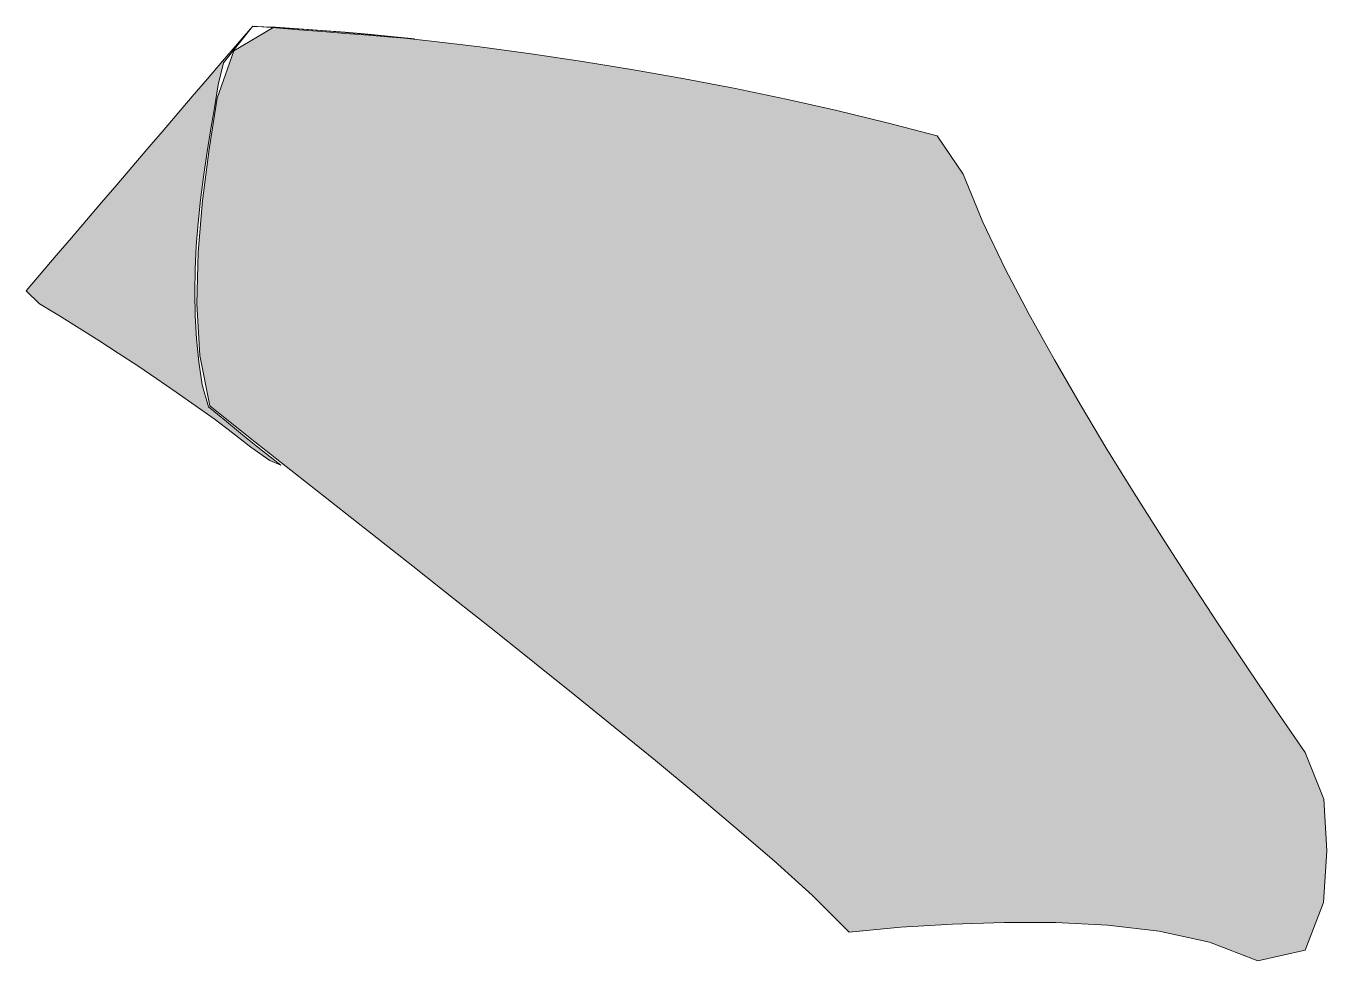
# Model space of a CAD drawing. Extents: x 0 to 1501, y 0 to 1747.
# Drawn here: x 124.629 to 125.188, y 1734.558 to 1734.959 of the extents above; entities that cross this region are included whole.
import ezdxf

# ---------------------------------------------------------------- set-up
doc = ezdxf.new("R2010")
doc.units = 0
doc.layers.get('0').update_dxf_attribs({"lineweight": 0})

msp = doc.modelspace()

# ---------------------------------------------------------------- hatches: boundary and pattern name
at = {"true_color": 0x232323}
h = msp.add_hatch(color=256, dxfattribs=at)
h.dxf.hatch_style = 1
h.paths.add_polyline_path([(124.7265, 1734.9595), (124.72001, 1734.95192), (124.71352, 1734.94435), (124.70704, 1734.93677), (124.70055, 1734.9292), (124.69406, 1734.92162), (124.68757, 1734.91405), (124.68108, 1734.90647), (124.67459, 1734.8989), (124.66811, 1734.89132), (124.66162, 1734.88375), (124.65513, 1734.87617), (124.64864, 1734.86859), (124.64215, 1734.86102), (124.63566, 1734.85344), (124.62917, 1734.84587), (124.63499, 1734.84027), (124.64349, 1734.83504), (124.65196, 1734.82977), (124.66038, 1734.82443), (124.66876, 1734.81902), (124.6771, 1734.81355), (124.68539, 1734.80801), (124.69363, 1734.80238), (124.70179, 1734.79665), (124.70988, 1734.79081), (124.71786, 1734.78483), (124.72569, 1734.77865), (124.73381, 1734.77291), (124.73858, 1734.77099), (124.73071, 1734.77712), (124.72292, 1734.78334), (124.71519, 1734.78965), (124.70757, 1734.79608), (124.70483, 1734.80541), (124.70334, 1734.81527), (124.70233, 1734.82519), (124.70176, 1734.83514), (124.70159, 1734.84512), (124.70177, 1734.85509), (124.70228, 1734.86505), (124.70307, 1734.87499), (124.70411, 1734.88491), (124.70537, 1734.8948), (124.70681, 1734.90468), (124.70838, 1734.91452), (124.71003, 1734.92436), (124.71167, 1734.9342), (124.71398, 1734.94373), (124.72018, 1734.95154), (124.72639, 1734.95935), (124.73627, 1734.959), (124.74623, 1734.95836), (124.75618, 1734.95763), (124.76612, 1734.95683), (124.77605, 1734.95595), (124.78598, 1734.955), (124.79591, 1734.95401), (124.78616, 1734.95478), (124.77622, 1734.95557), (124.76627, 1734.95635), (124.75633, 1734.95714), (124.74639, 1734.95793), (124.73645, 1734.95871), (124.7265, 1734.9595)])
h = msp.add_hatch(color=256, dxfattribs=at)
h.dxf.hatch_style = 1
h.paths.add_polyline_path([(124.9825, 1734.5705), (125.00463, 1734.57257), (125.02682, 1734.57397), (125.04904, 1734.57469), (125.07127, 1734.5746), (125.09347, 1734.5735), (125.11555, 1734.57097), (125.13725, 1734.56621), (125.15793, 1734.55812), (125.17824, 1734.56272), (125.18616, 1734.58321), (125.18763, 1734.60537), (125.18632, 1734.62755), (125.1783, 1734.6476), (125.16572, 1734.66593), (125.15326, 1734.68434), (125.14095, 1734.70285), (125.12877, 1734.72145), (125.11673, 1734.74014), (125.10486, 1734.75894), (125.09319, 1734.77786), (125.08176, 1734.79693), (125.07059, 1734.81615), (125.05979, 1734.83559), (125.04947, 1734.85528), (125.03988, 1734.87533), (125.03146, 1734.8959), (125.02028, 1734.91231), (124.99877, 1734.91794), (124.97716, 1734.92317), (124.95547, 1734.92807), (124.93371, 1734.93261), (124.91188, 1734.93683), (124.89, 1734.94073), (124.86805, 1734.94431), (124.84607, 1734.94758), (124.82403, 1734.95054), (124.80196, 1734.95319), (124.77985, 1734.95552), (124.7577, 1734.95748), (124.73553, 1734.95905), (124.71833, 1734.9489), (124.71122, 1734.92857), (124.70778, 1734.90661), (124.70489, 1734.88457), (124.70301, 1734.86242), (124.70256, 1734.84019), (124.70385, 1734.81801), (124.70801, 1734.79647), (124.72535, 1734.78256), (124.74281, 1734.7688), (124.76029, 1734.75506), (124.77778, 1734.74133), (124.79523, 1734.72756), (124.81268, 1734.71378), (124.83011, 1734.69998), (124.84749, 1734.68612), (124.86482, 1734.67219), (124.8821, 1734.6582), (124.89933, 1734.64415), (124.91644, 1734.62996), (124.93344, 1734.61563), (124.95026, 1734.60109), (124.96677, 1734.5862), (124.9825, 1734.5705)])

# ---------------------------------------------------------------- linework, layer by layer
for points in [[(124.7265, 1734.9595), (124.72001, 1734.95192), (124.71352, 1734.94435), (124.70704, 1734.93677), (124.70055, 1734.9292), (124.69406, 1734.92162), (124.68757, 1734.91405), (124.68108, 1734.90647), (124.67459, 1734.8989), (124.66811, 1734.89132), (124.66162, 1734.88375), (124.65513, 1734.87617), (124.64864, 1734.86859), (124.64215, 1734.86102), (124.63566, 1734.85344), (124.62917, 1734.84587), (124.63499, 1734.84027), (124.64349, 1734.83504), (124.65196, 1734.82977), (124.66038, 1734.82443), (124.66876, 1734.81902), (124.6771, 1734.81355), (124.68539, 1734.80801), (124.69363, 1734.80238), (124.70179, 1734.79665), (124.70988, 1734.79081), (124.71786, 1734.78483), (124.72569, 1734.77865), (124.73381, 1734.77291), (124.73858, 1734.77099), (124.73071, 1734.77712), (124.72292, 1734.78334), (124.71519, 1734.78965), (124.70757, 1734.79608), (124.70483, 1734.80541), (124.70334, 1734.81527), (124.70233, 1734.82519), (124.70176, 1734.83514), (124.70159, 1734.84512), (124.70177, 1734.85509), (124.70228, 1734.86505), (124.70307, 1734.87499), (124.70411, 1734.88491), (124.70537, 1734.8948), (124.70681, 1734.90468), (124.70838, 1734.91452), (124.71003, 1734.92436), (124.71167, 1734.9342), (124.71398, 1734.94373), (124.72018, 1734.95154), (124.72639, 1734.95935), (124.73627, 1734.959), (124.74623, 1734.95836), (124.75618, 1734.95763), (124.76612, 1734.95683), (124.77605, 1734.95595), (124.78598, 1734.955), (124.79591, 1734.95401), (124.78616, 1734.95478), (124.77622, 1734.95557), (124.76627, 1734.95635), (124.75633, 1734.95714), (124.74639, 1734.95793), (124.73645, 1734.95871), (124.7265, 1734.9595), (124.7265, 1734.9595)], [(124.9825, 1734.5705), (125.00463, 1734.57257), (125.02682, 1734.57397), (125.04904, 1734.57469), (125.07127, 1734.5746), (125.09347, 1734.5735), (125.11555, 1734.57097), (125.13725, 1734.56621), (125.15793, 1734.55812), (125.17824, 1734.56272), (125.18616, 1734.58321), (125.18763, 1734.60537), (125.18632, 1734.62755), (125.1783, 1734.6476), (125.16572, 1734.66593), (125.15326, 1734.68434), (125.14095, 1734.70285), (125.12877, 1734.72145), (125.11673, 1734.74014), (125.10486, 1734.75894), (125.09319, 1734.77786), (125.08176, 1734.79693), (125.07059, 1734.81615), (125.05979, 1734.83559), (125.04947, 1734.85528), (125.03988, 1734.87533), (125.03146, 1734.8959), (125.02028, 1734.91231), (124.99877, 1734.91794), (124.97716, 1734.92317), (124.95547, 1734.92807), (124.93371, 1734.93261), (124.91188, 1734.93683), (124.89, 1734.94073), (124.86805, 1734.94431), (124.84607, 1734.94758), (124.82403, 1734.95054), (124.80196, 1734.95319), (124.77985, 1734.95552), (124.7577, 1734.95748), (124.73553, 1734.95905), (124.71833, 1734.9489), (124.71122, 1734.92857), (124.70778, 1734.90661), (124.70489, 1734.88457), (124.70301, 1734.86242), (124.70256, 1734.84019), (124.70385, 1734.81801), (124.70801, 1734.79647), (124.72535, 1734.78256), (124.74281, 1734.7688), (124.76029, 1734.75506), (124.77778, 1734.74133), (124.79523, 1734.72756), (124.81268, 1734.71378), (124.83011, 1734.69998), (124.84749, 1734.68612), (124.86482, 1734.67219), (124.8821, 1734.6582), (124.89933, 1734.64415), (124.91644, 1734.62996), (124.93344, 1734.61563), (124.95026, 1734.60109), (124.96677, 1734.5862), (124.9825, 1734.5705), (124.9825, 1734.5705)]]:
    msp.add_lwpolyline(points, dxfattribs=at)

doc.saveas('drawing.dxf')
